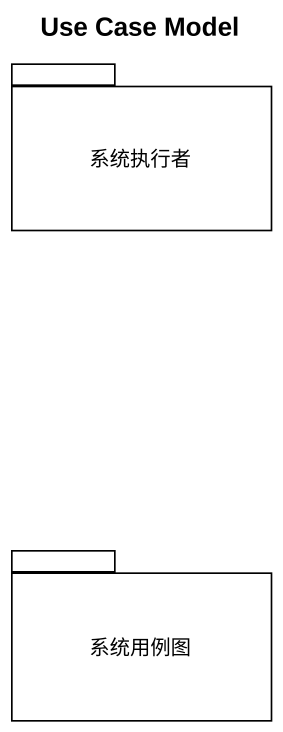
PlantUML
@startuml
title Use Case Model
package 系统执行者 {
}
package 系统用例图 {
}
@enduml
